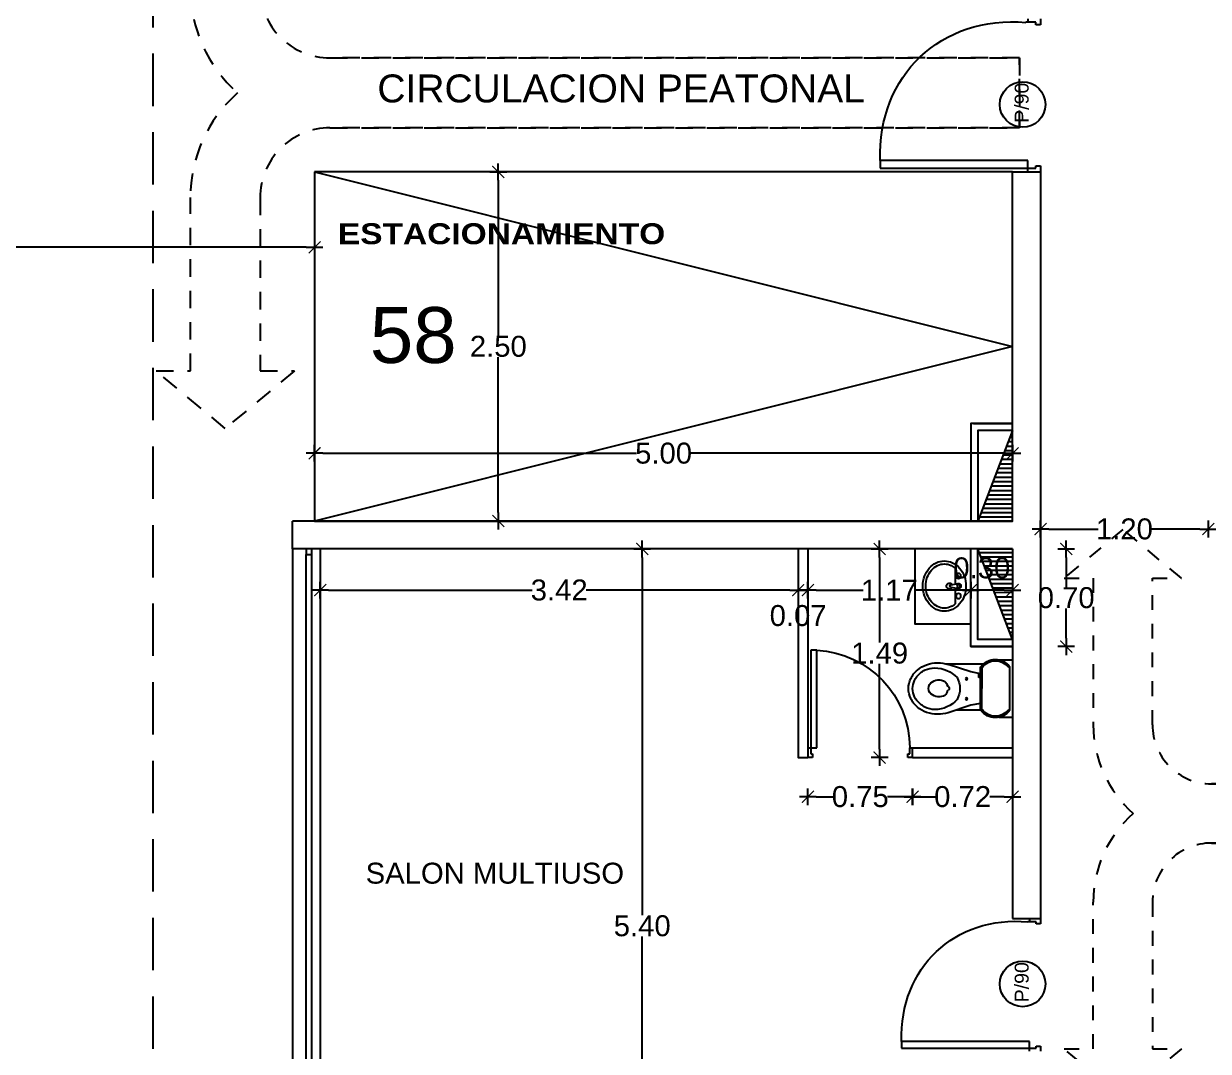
# Model space of a CAD drawing. Header units: millimetres. Extents: x 1217 to 2428, y 234 to 644.
# Drawn here: x 2356.15 to 2364.63, y 412.87 to 420.23 of the extents above; entities that cross this region are included whole.
import ezdxf

# ---------------------------------------------------------------- set-up
doc = ezdxf.new("R2010")
doc.units = ezdxf.units.MM
doc.linetypes.add('HIDDEN2', pattern=[0.1875, 0.125, -0.0625])
doc.layers.get('0').update_dxf_attribs({"lineweight": 5})
for name, color, linetype in [('0.1', 251, 'Continuous'), ('0.2', 2, 'Continuous'), ('0.3', 6, 'Continuous'), ('ARTEFACTOS', 4, 'Continuous'), ('COTAS INTERIORES', 3, 'Continuous'), ('MURO', 5, 'Continuous'), ('muros', 7, 'Continuous'), ('Pavimento', 8, 'Continuous'), ('PUERTAS', 2, 'Continuous'), ('SHAFT', 3, 'Continuous'), ('Texto', 1, 'Continuous'), ('Textos', 2, 'Continuous')]:
    doc.layers.add(name, color=color, linetype=linetype)
doc.styles.add('DIM000', font='')
doc.styles.add('INTERARQ', font='arial.ttf')
doc.styles.get("Standard").update_dxf_attribs({"font": 'arial.ttf'})
doc.styles.get('DIM000').set_extended_font_data('Arial Black')
doc.dimstyles.new('ESCALA_1-50', dxfattribs={"dimtxt": 0.15, "dimasz": 0.06, "dimexe": 0.18, "dimexo": 0.0625, "dimgap": 0, "dimtad": 0, "dimtih": 1, "dimtoh": 1, "dimzin": 0, "dimdsep": 46, "dimtxsty": 'INTERARQ', "dimblk": 'DIMTICK', "dimcen": 0, "dimse1": 1, "dimse2": 1, "dimclrd": 256, "dimclre": 1, "dimclrt": 2, "dimadec": 0, "dimazin": 0, "dimtfac": 4.5, "dimtofl": 0, "dimtmove": 2, "dimatfit": 3, "dimldrblk": 'DIMTICK', "dimfxl": 1, "dimtolj": 1, "dimtzin": 0, "dimarcsym": 0})
pattern_1 = [(180, (7755538.632194, -384146.099636), (-4e-17, -0.03175), [])]

# ---------------------------------------------------------------- blocks, each defined once
blk = doc.blocks.new('Van1-pla')
at = {"color": 8}
for p, q in [((-2.2, 42.3), (-18, 42.3)), ((-1.4, 38), (-2.7, 45.5)), ((1, 38), (2.3, 45.5)), ((17.6, 42.3), (1.7, 42.3))]:
    blk.add_line(p, q, dxfattribs=at)
blk.add_lwpolyline([(-25.2, 31.5, 0.112687), (-23.4, 23.4, 0.103282), (-17.9, 16.3, 0.092276), (-9.9, 11.7, 0.085761), (-0.2, 10, 0.085761), (9.5, 11.7, 0.092276), (17.5, 16.3, 0.103282), (22.9, 23.4, 0.112687), (24.8, 31.5, 0.112687), (22.9, 39.6, 0.103282), (17.5, 46.7, 0.092276), (9.5, 51.3, 0.085761), (-0.2, 53, 0.085761), (-9.9, 51.3, 0.092276), (-17.9, 46.7, 0.103282), (-23.4, 39.6, 0.112687)], format="xyb", close=True, dxfattribs=at)
for points in [[(-18, 42.3, 0.063934), (-20.7, 38.3, 0.112687), (-22.2, 31.5, 0.112687)], [(-22.2, 31.5, 0.112687), (-20.7, 24.7, 0.103282), (-15.9, 18.6, 0.092276), (-8.9, 14.5, 0.085761), (-0.2, 13, 0.085761), (8.5, 14.5, 0.092276), (15.5, 18.6, 0.103282), (20.2, 24.7, 0.112687), (21.8, 31.5, 0.112687), (20.2, 38.3, 0.063934), (17.6, 42.3, 0.092276)]]:
    blk.add_lwpolyline(points, format="xyb", dxfattribs=at)
for centre, radius in [((-10.2, 45.5), 2.5), ((9.8, 45.5), 2.5), ((-0.2, 45.5), 1.5)]:
    blk.add_circle(centre, radius, dxfattribs=at)
for centre, radius, start, end in [((-0.2, 45.5), 2.5, 340.3329, 199.6671), ((-0.2, 36.6), 3, 118.1824, 61.8176), ((-0.2, 38), 1.2, 180, 0)]:
    blk.add_arc(centre, radius, start, end, dxfattribs=at)
blk = doc.blocks.new('wc')
at = {"layer": 'ARTEFACTOS', "color": 8}
for p, q in [((0.0667, 0.3584), (-0.0303, 0.3584)), ((-0.0104, -0.0028), (-0.0104, 0.3078)), ((0.4474, 0.3297), (0.1774, 0.3297)), ((0.1906, 0.2929), (0.1906, 0.1525)), ((0.2006, 0.0088), (0.2006, 0.2962)), ((0.2006, 0.2586), (0.2693, 0.2723)), ((0.2006, 0.2584), (0.2115, 0.2584)), ((0.2135, 0.2564), (0.2135, 0.2345)), ((0.2693, 0.2723), (0.4328, 0.3255)), ((0.2006, 0.2232), (0.1906, 0.2232)), ((0.2006, 0.2325), (0.2115, 0.2325)), ((0.1906, 0.0121), (0.1906, 0.1525)), ((0.1867, 0.0003), (0.1863, 0.0003)), ((0.3689, 0.0003), (0.1987, 0.0003)), ((0.2006, 0.0464), (0.2693, 0.0327)), ((0.2693, 0.0327), (0.4328, -0.0205)), ((0.0684, -0.0537), (-0.0303, -0.0537))]:
    blk.add_line(p, q, dxfattribs=at)
for centre in [(0.2994, 0.2224), (0.2994, 0.0796)]:
    blk.add_circle(centre, 0.00699, dxfattribs=at)
for centre, radius, start, end in [((0.0933, 0.2339), 0.1272, 35.46688, 144.53312), ((0.0933, 0.2339), 0.1172, 37.30623, 142.69377), ((0.1706, 0.2929), 0.02, 0, 37.30623), ((0.1806, 0.2962), 0.02, 0, 35.46688), ((0.2115, 0.2564), 0.002, 0, 90), ((0.5327, 0.0739), 0.2274, 91.25063, 136.43592), ((0.5066, 0.0988), 0.2384, 90, 108.01942), ((0.5066, 0.0988), 0.2384, 70.5417, 90), ((0.5124, 0.0619), 0.2399, 69.23302, 86.32883), ((0.5159, 0.125), 0.2106, 49.53777, 70.5417), ((0.5159, 0.125), 0.1806, 49.53777, 63.14356), ((0.5301, 0.1418), 0.1586, 25.90259, 49.53777), ((0.5301, 0.1418), 0.1886, 25.90259, 49.53777), ((0.2115, 0.2345), 0.002, 270, 0), ((0.5031, 0.1526), 0.156, 149.98269, 210.12112), ((0.4202, 0.187), 0.0227, 296.41627, 327.72247), ((0.5047, 0.167), 0.0658, 170.01923, 173.15171), ((0.4793, 0.1715), 0.0399, 110.98886, 170.01923), ((0.4966, 0.1263), 0.0883, 39.37943, 110.98886), ((0.5102, 0.1534), 0.0618, 333.07253, 27.90797), ((0.5522, 0.1525), 0.1341, 0, 25.90259), ((0.5522, 0.1525), 0.164, 0, 25.90259), ((0.4398, 0.1536), 0.0161, 125.93404, 233.39955), ((0.4202, 0.1202), 0.0227, 32.27753, 64.00784), ((0.5047, 0.1402), 0.0658, 186.84829, 189.98077), ((0.4793, 0.1357), 0.0399, 189.98077, 249.01114), ((0.4966, 0.1809), 0.0883, 249.01114, 321.12115), ((0.5301, 0.1632), 0.1586, 310.46223, 334.09741), ((0.5522, 0.1525), 0.1341, 334.09741, 0), ((0.5522, 0.1525), 0.164, 334.09741, 0), ((0.1706, 0.0121), 0.02, 322.69377, 0), ((0.1806, 0.0088), 0.02, 324.53312, 0), ((0.5315, 0.2205), 0.2193, 221.81515, 269.04611), ((0.5116, 0.2113), 0.2107, 274.41953, 294.29125), ((0.5159, 0.18), 0.2106, 289.4583, 310.46223), ((0.5159, 0.18), 0.1806, 297.16921, 310.46223), ((0.5301, 0.1632), 0.1886, 310.46223, 334.09741), ((0.0933, 0.0711), 0.1272, 215.46688, 324.53312), ((0.0933, 0.0711), 0.1172, 217.30623, 322.69377), ((0.5066, 0.2062), 0.2384, 251.98058, 270), ((0.5066, 0.2062), 0.2384, 270, 289.4583)]:
    blk.add_arc(centre, radius, start, end, dxfattribs=at)
blk = doc.blocks.new('DFDFDFDFDDFGGG')
at = {"layer": 'PUERTAS'}
for p, q in [((381629.6763, 7752659.5205), (381629.6427, 7752659.5205)), ((381629.6629, 7752659.4936), (381629.6763, 7752659.4936)), ((381629.6629, 7752659.4505), (381629.6629, 7752659.4936)), ((381629.6763, 7752659.4936), (381629.6763, 7752659.5205)), ((381630.359, 7752659.5205), (381630.359, 7752659.4936)), ((381630.3927, 7752659.5205), (381630.359, 7752659.5205)), ((381630.359, 7752659.4936), (381630.3725, 7752659.4936)), ((381630.3725, 7752659.4936), (381630.3725, 7752659.4505)), ((381629.6427, 7752659.4505), (381629.6629, 7752659.4505)), ((381629.6628, 7752658.7508), (381629.6629, 7752659.4505)), ((381629.6629, 7752659.4505), (381629.7061, 7752659.4505)), ((381629.7061, 7752659.4505), (381629.706, 7752658.7508)), ((381630.3725, 7752659.4505), (381630.3927, 7752659.4505)), ((381629.706, 7752658.7508), (381629.6628, 7752658.7508))]:
    blk.add_line(p, q, dxfattribs=at)
blk.add_ellipse((381629.5787, 7752659.5294), major_axis=(-0.6336, 0.5233), ratio=0.91419, start_param=2.378631, end_param=3.775075, dxfattribs=at)
blk = doc.blocks.new('FGFGFGFG')
at = {"layer": 'PUERTAS'}
for p, q in [((381629.7039, 7752655.4584), (381629.6607, 7752655.4584)), ((381629.6607, 7752655.4584), (381629.6608, 7752654.6488)), ((381629.704, 7752654.638), (381629.7039, 7752655.4584)), ((381629.6406, 7752654.638), (381629.6608, 7752654.638)), ((381629.6608, 7752654.6488), (381629.6608, 7752654.5949)), ((381629.6608, 7752654.638), (381629.704, 7752654.638)), ((381630.4704, 7752654.5949), (381630.4704, 7752654.6488)), ((381630.4906, 7752654.638), (381630.4704, 7752654.638)), ((381629.6608, 7752654.5949), (381629.6742, 7752654.5949)), ((381629.6742, 7752654.5949), (381629.6742, 7752654.568)), ((381630.4569, 7752654.5949), (381630.4704, 7752654.5949)), ((381630.4569, 7752654.568), (381630.4569, 7752654.5949)), ((381629.6742, 7752654.568), (381629.6406, 7752654.568)), ((381630.4906, 7752654.568), (381630.4569, 7752654.568))]:
    blk.add_line(p, q, dxfattribs=at)
at = {"layer": 'PUERTAS', "extrusion": (0, 0, -1)}
blk.add_ellipse((381629.5735, 7752654.5673), major_axis=(0.7057, 0.6681), ratio=0.836444, start_param=-0.755704, end_param=0.755704, dxfattribs=at)
blk = doc.blocks.new('FLE')
at = {"layer": '0.1', "linetype": 'HIDDEN2', "elevation": 0}
for points in [[(382541.0671, 7753495.9584), (382541.0671, 7753500.898), (382540.5671, 7753500.898), (382540.5671, 7753495.9584, -0.414214), (382540.0671, 7753495.4584), (382538.8262, 7753495.4584), (382538.8262, 7753495.7034), (382538.4149, 7753495.2084), (382538.8262, 7753494.7133), (382538.8262, 7753494.9584), (382540.0671, 7753494.9584, 0.21525), (382540.8171, 7753495.2969, 0.138715)], [(382540.5671, 7753495.9584), (382540.5671, 7753500.898), (382541.0671, 7753500.898), (382541.0671, 7753495.9584, 0.414214), (382541.5671, 7753495.4584), (382542.8081, 7753495.4584), (382542.8081, 7753495.7034), (382543.2193, 7753495.2084), (382542.8081, 7753494.7133), (382542.8081, 7753494.9584), (382541.5671, 7753494.9584, -0.21525), (382540.8171, 7753495.2969, -0.21525)]]:
    blk.add_lwpolyline(points, format="xyb", dxfattribs=at)
blk = doc.blocks.new('DIMTICK')
at = {"color": 1}
for p, q in [((-1, 0), (1, 0)), ((0, 1), (0, -1))]:
    blk.add_line(p, q, dxfattribs=at)
at = {"color": 3, "const_width": 0.141}
blk.add_lwpolyline([(0.71, 0.71), (-0.71, -0.71)], dxfattribs=at)
blk = doc.blocks.new('*D1195')
at = {"layer": '0.1', "lineweight": -2, "ltscale": 3, "transparency": 16777216}
for p, q in [((2363.4927, 416.6084), (2363.8462, 416.6084)), ((2364.5746, 416.6084), (2364.2212, 416.6084))]:
    blk.add_line(p, q, dxfattribs=at)
at = {"layer": 'Defpoints', "color": 0, "ltscale": 3, "transparency": 16777216}
for p in [(2364.6346, 416.6084), (2363.4327, 416.4924, 0), (2364.6346, 416.4924, 0)]:
    blk.add_point(p, dxfattribs=at)
at = {"layer": '0.1', "lineweight": -2, "ltscale": 3, "transparency": 16777216, "xscale": 0.06, "yscale": 0.06, "zscale": 0.06, "rotation": 180}
blk.add_blockref('DIMTICK', (2363.4327, 416.6084), dxfattribs=at)
at = {"layer": '0.1', "lineweight": -2, "ltscale": 3, "transparency": 16777216, "xscale": 0.06, "yscale": 0.06, "zscale": 0.06}
blk.add_blockref('DIMTICK', (2364.6346, 416.6084), dxfattribs=at)
at = {"layer": '0.1', "color": 2, "ltscale": 3, "transparency": 16777216, "insert": (2364.0337, 416.6084), "char_height": 0.15, "attachment_point": 5, "style": 'INTERARQ'}
blk.add_mtext('\\A1;1.20', dxfattribs=at)
blk = doc.blocks.new('*D1196')
at = {"layer": 'COTAS INTERIORES', "lineweight": -2, "ltscale": 3, "transparency": 16777216}
for p, q in [((2363.4927, 412.517), (2364.5378, 412.517)), ((2365.9746, 412.517), (2364.9295, 412.517))]:
    blk.add_line(p, q, dxfattribs=at)
at = {"layer": 'Defpoints', "color": 0, "ltscale": 3, "transparency": 16777216}
for p in [(2366.0346, 412.9657, 0), (2363.4327, 412.869, 0), (2366.0346, 412.517)]:
    blk.add_point(p, dxfattribs=at)
at = {"layer": 'COTAS INTERIORES', "lineweight": -2, "ltscale": 3, "transparency": 16777216, "xscale": 0.06, "yscale": 0.06, "zscale": 0.06, "rotation": 180}
blk.add_blockref('DIMTICK', (2363.4327, 412.517), dxfattribs=at)
at = {"layer": 'COTAS INTERIORES', "lineweight": -2, "ltscale": 3, "transparency": 16777216, "xscale": 0.06, "yscale": 0.06, "zscale": 0.06}
blk.add_blockref('DIMTICK', (2366.0346, 412.517), dxfattribs=at)
at = {"layer": 'COTAS INTERIORES', "color": 2, "ltscale": 3, "transparency": 16777216, "insert": (2364.7337, 412.517), "char_height": 0.15, "attachment_point": 5, "style": 'INTERARQ'}
blk.add_mtext('\\A1;2.60', dxfattribs=at)
blk = doc.blocks.new('*D1197')
at = {"layer": 'COTAS INTERIORES', "lineweight": -2, "ltscale": 3, "transparency": 16777216}
for p, q in [((2359.5488, 419.1058), (2359.5488, 417.9923)), ((2359.5488, 416.7258), (2359.5488, 417.8392))]:
    blk.add_line(p, q, dxfattribs=at)
at = {"layer": 'Defpoints', "color": 0, "ltscale": 3, "transparency": 16777216}
for p in [(2359.3622, 419.1658, 0), (2359.3622, 416.6658, 0), (2359.5488, 416.6658)]:
    blk.add_point(p, dxfattribs=at)
at = {"layer": 'COTAS INTERIORES', "lineweight": -2, "ltscale": 3, "transparency": 16777216, "xscale": 0.06, "yscale": 0.06, "zscale": 0.06}
for p, rotation in [((2359.5488, 419.1658), 90), ((2359.5488, 416.6658), 270)]:
    blk.add_blockref('DIMTICK', p, dxfattribs=dict(at, rotation=rotation))
at = {"layer": 'COTAS INTERIORES', "color": 2, "ltscale": 3, "transparency": 16777216, "insert": (2359.5488, 417.9158), "char_height": 0.15, "attachment_point": 5, "style": 'INTERARQ'}
blk.add_mtext('\\A1;2.50', dxfattribs=at)
blk = doc.blocks.new('*D1198')
at = {"layer": 'COTAS INTERIORES', "lineweight": -2, "ltscale": 3, "transparency": 16777216}
for p, q in [((2358.2927, 417.1509), (2360.5381, 417.1509)), ((2363.1727, 417.1509), (2360.9273, 417.1509))]:
    blk.add_line(p, q, dxfattribs=at)
at = {"layer": 'Defpoints', "color": 0, "ltscale": 3, "transparency": 16777216}
for p in [(2363.2327, 417.4512, 0), (2358.2327, 417.3476, 0), (2363.2327, 417.1509)]:
    blk.add_point(p, dxfattribs=at)
at = {"layer": 'COTAS INTERIORES', "lineweight": -2, "ltscale": 3, "transparency": 16777216, "xscale": 0.06, "yscale": 0.06, "zscale": 0.06, "rotation": 180}
blk.add_blockref('DIMTICK', (2358.2327, 417.1509), dxfattribs=at)
at = {"layer": 'COTAS INTERIORES', "lineweight": -2, "ltscale": 3, "transparency": 16777216, "xscale": 0.06, "yscale": 0.06, "zscale": 0.06}
blk.add_blockref('DIMTICK', (2363.2327, 417.1509), dxfattribs=at)
at = {"layer": 'COTAS INTERIORES', "color": 2, "ltscale": 3, "transparency": 16777216, "insert": (2360.7327, 417.1509), "char_height": 0.15, "attachment_point": 5, "style": 'INTERARQ'}
blk.add_mtext('\\A1;5.00', dxfattribs=at)
blk = doc.blocks.new('*D1082')
at = {"layer": 'COTAS INTERIORES', "lineweight": -2, "ltscale": 3, "transparency": 16777216}
for p, q in [((2353.1349, 418.6258), (2355.459, 418.6258)), ((2358.1727, 418.6258), (2355.8486, 418.6258))]:
    blk.add_line(p, q, dxfattribs=at)
at = {"layer": 'Defpoints', "color": 0, "ltscale": 3, "transparency": 16777216}
for p in [(2353.0749, 418.6258, 0), (2358.2327, 418.6258, 0), (2358.2327, 418.6258)]:
    blk.add_point(p, dxfattribs=at)
at = {"layer": 'COTAS INTERIORES', "lineweight": -2, "ltscale": 3, "transparency": 16777216, "xscale": 0.06, "yscale": 0.06, "zscale": 0.06, "rotation": 180}
blk.add_blockref('DIMTICK', (2353.0749, 418.6258), dxfattribs=at)
at = {"layer": 'COTAS INTERIORES', "lineweight": -2, "ltscale": 3, "transparency": 16777216, "xscale": 0.06, "yscale": 0.06, "zscale": 0.06}
blk.add_blockref('DIMTICK', (2358.2327, 418.6258), dxfattribs=at)
at = {"layer": 'COTAS INTERIORES', "color": 2, "ltscale": 3, "transparency": 16777216, "insert": (2355.6538, 418.6258), "char_height": 0.15, "attachment_point": 5, "style": 'INTERARQ'}
blk.add_mtext('\\A1;5.16', dxfattribs=at)
blk = doc.blocks.new('*D1200')
at = {"layer": 'COTAS INTERIORES', "lineweight": -2, "ltscale": 3, "transparency": 16777216}
for p, q in [((2358.3336, 416.1711), (2359.791, 416.1711)), ((2361.6365, 416.1711), (2360.179, 416.1711))]:
    blk.add_line(p, q, dxfattribs=at)
at = {"layer": 'Defpoints', "color": 0, "ltscale": 3, "transparency": 16777216}
for p in [(2358.2736, 416.4657), (2361.6965, 416.4658), (2361.6965, 416.1711)]:
    blk.add_point(p, dxfattribs=at)
at = {"layer": 'COTAS INTERIORES', "lineweight": -2, "ltscale": 3, "transparency": 16777216, "xscale": 0.06, "yscale": 0.06, "zscale": 0.06, "rotation": 180}
blk.add_blockref('DIMTICK', (2358.2736, 416.1711), dxfattribs=at)
at = {"layer": 'COTAS INTERIORES', "lineweight": -2, "ltscale": 3, "transparency": 16777216, "xscale": 0.06, "yscale": 0.06, "zscale": 0.06}
blk.add_blockref('DIMTICK', (2361.6965, 416.1711), dxfattribs=at)
at = {"layer": 'COTAS INTERIORES', "color": 2, "ltscale": 3, "transparency": 16777216, "insert": (2359.985, 416.1711), "char_height": 0.15, "attachment_point": 5, "style": 'INTERARQ'}
blk.add_mtext('\\A1;3.42', dxfattribs=at)
blk = doc.blocks.new('*D1201')
at = {"layer": 'COTAS INTERIORES', "lineweight": -2, "ltscale": 3, "transparency": 16777216}
for p, q in [((2361.6365, 416.1711), (2361.5765, 416.1711)), ((2361.8265, 416.1711), (2361.8865, 416.1711))]:
    blk.add_line(p, q, dxfattribs=at)
at = {"layer": 'Defpoints', "color": 0, "ltscale": 3, "transparency": 16777216}
for p in [(2361.6965, 416.4658), (2361.7665, 416.4658, 0), (2361.7665, 416.1711)]:
    blk.add_point(p, dxfattribs=at)
at = {"layer": 'COTAS INTERIORES', "lineweight": -2, "ltscale": 3, "transparency": 16777216, "xscale": 0.06, "yscale": 0.06, "zscale": 0.06}
blk.add_blockref('DIMTICK', (2361.6965, 416.1711), dxfattribs=at)
at = {"layer": 'COTAS INTERIORES', "lineweight": -2, "ltscale": 3, "transparency": 16777216, "xscale": 0.06, "yscale": 0.06, "zscale": 0.06, "rotation": 180}
blk.add_blockref('DIMTICK', (2361.7665, 416.1711), dxfattribs=at)
at = {"layer": 'COTAS INTERIORES', "color": 2, "ltscale": 3, "transparency": 16777216, "insert": (2361.6965, 415.988), "char_height": 0.15, "attachment_point": 5, "style": 'INTERARQ'}
blk.add_mtext('\\A1;0.07', dxfattribs=at)
blk = doc.blocks.new('*D1202')
at = {"layer": 'COTAS INTERIORES', "lineweight": -2, "ltscale": 3, "transparency": 16777216}
for p, q in [((2361.8265, 416.1711), (2362.162, 416.1711)), ((2362.8731, 416.1711), (2362.5375, 416.1711))]:
    blk.add_line(p, q, dxfattribs=at)
at = {"layer": 'Defpoints', "color": 0, "ltscale": 3, "transparency": 16777216}
for p in [(2361.7665, 416.4658, 0), (2362.9331, 416.4657, 0), (2362.9331, 416.1711)]:
    blk.add_point(p, dxfattribs=at)
at = {"layer": 'COTAS INTERIORES', "lineweight": -2, "ltscale": 3, "transparency": 16777216, "xscale": 0.06, "yscale": 0.06, "zscale": 0.06, "rotation": 180}
blk.add_blockref('DIMTICK', (2361.7665, 416.1711), dxfattribs=at)
at = {"layer": 'COTAS INTERIORES', "lineweight": -2, "ltscale": 3, "transparency": 16777216, "xscale": 0.06, "yscale": 0.06, "zscale": 0.06}
blk.add_blockref('DIMTICK', (2362.9331, 416.1711), dxfattribs=at)
at = {"layer": 'COTAS INTERIORES', "color": 2, "ltscale": 3, "transparency": 16777216, "insert": (2362.3498, 416.1711), "char_height": 0.15, "attachment_point": 5, "style": 'INTERARQ'}
blk.add_mtext('\\A1;1.17', dxfattribs=at)
blk = doc.blocks.new('*D1203')
at = {"layer": 'COTAS INTERIORES', "lineweight": -2, "ltscale": 3, "transparency": 16777216}
for p, q in [((2363.6164, 416.4057), (2363.6164, 416.1927)), ((2363.6164, 415.8265), (2363.6164, 416.0395))]:
    blk.add_line(p, q, dxfattribs=at)
at = {"layer": 'Defpoints', "color": 0, "ltscale": 3, "transparency": 16777216}
for p in [(2363.2327, 416.4657, 0), (2363.6164, 416.4657), (2363.2327, 415.7665, 0)]:
    blk.add_point(p, dxfattribs=at)
at = {"layer": 'COTAS INTERIORES', "lineweight": -2, "ltscale": 3, "transparency": 16777216, "xscale": 0.06, "yscale": 0.06, "zscale": 0.06}
for p, rotation in [((2363.6164, 416.4657), 90), ((2363.6164, 415.7665), 270)]:
    blk.add_blockref('DIMTICK', p, dxfattribs=dict(at, rotation=rotation))
at = {"layer": 'COTAS INTERIORES', "color": 2, "ltscale": 3, "transparency": 16777216, "insert": (2363.6164, 416.1161), "char_height": 0.15, "attachment_point": 5, "style": 'INTERARQ'}
blk.add_mtext('\\A1;0.70', dxfattribs=at)
blk = doc.blocks.new('*D1204')
at = {"layer": 'COTAS INTERIORES', "lineweight": -2, "ltscale": 3, "transparency": 16777216}
blk.add_line((2363.1727, 416.1711), (2362.9931, 416.1711), dxfattribs=at)
at = {"layer": 'Defpoints', "color": 0, "ltscale": 3, "transparency": 16777216}
for p in [(2362.9331, 416.1711), (2362.9331, 415.7665, 0), (2363.2327, 415.7665, 0)]:
    blk.add_point(p, dxfattribs=at)
at = {"layer": 'COTAS INTERIORES', "lineweight": -2, "ltscale": 3, "transparency": 16777216, "xscale": 0.06, "yscale": 0.06, "zscale": 0.06, "rotation": 180}
blk.add_blockref('DIMTICK', (2362.9331, 416.1711), dxfattribs=at)
at = {"layer": 'COTAS INTERIORES', "lineweight": -2, "ltscale": 3, "transparency": 16777216, "xscale": 0.06, "yscale": 0.06, "zscale": 0.06}
blk.add_blockref('DIMTICK', (2363.2327, 416.1711), dxfattribs=at)
at = {"layer": 'COTAS INTERIORES', "color": 2, "ltscale": 3, "transparency": 16777216, "insert": (2363.0123, 416.3294), "char_height": 0.15, "attachment_point": 5, "style": 'INTERARQ'}
blk.add_mtext('\\A1;0.30', dxfattribs=at)
blk = doc.blocks.new('*D1205')
at = {"layer": 'COTAS INTERIORES', "lineweight": -2, "ltscale": 3, "transparency": 16777216}
for p, q in [((2362.2805, 416.4057), (2362.2805, 415.7956)), ((2362.2805, 415.0324), (2362.2805, 415.6425))]:
    blk.add_line(p, q, dxfattribs=at)
at = {"layer": 'Defpoints', "color": 0, "ltscale": 3, "transparency": 16777216}
for p in [(2361.6965, 416.4657, 0), (2361.6965, 414.9724, 0), (2362.2805, 414.9724)]:
    blk.add_point(p, dxfattribs=at)
at = {"layer": 'COTAS INTERIORES', "lineweight": -2, "ltscale": 3, "transparency": 16777216, "xscale": 0.06, "yscale": 0.06, "zscale": 0.06}
for p, rotation in [((2362.2805, 416.4657), 90), ((2362.2805, 414.9724), 270)]:
    blk.add_blockref('DIMTICK', p, dxfattribs=dict(at, rotation=rotation))
at = {"layer": 'COTAS INTERIORES', "color": 2, "ltscale": 3, "transparency": 16777216, "insert": (2362.2805, 415.7191), "char_height": 0.15, "attachment_point": 5, "style": 'INTERARQ'}
blk.add_mtext('\\A1;1.49', dxfattribs=at)
blk = doc.blocks.new('*D1206')
at = {"layer": 'COTAS INTERIORES', "lineweight": -2, "ltscale": 3, "transparency": 16777216}
for p, q in [((2362.5765, 414.6918), (2362.6805, 414.6918)), ((2363.1727, 414.6918), (2363.0686, 414.6918))]:
    blk.add_line(p, q, dxfattribs=at)
at = {"layer": 'Defpoints', "color": 0, "ltscale": 3, "transparency": 16777216}
for p in [(2362.5165, 414.9724, 0), (2363.2327, 414.9724, 0), (2362.5165, 414.6918)]:
    blk.add_point(p, dxfattribs=at)
at = {"layer": 'COTAS INTERIORES', "lineweight": -2, "ltscale": 3, "transparency": 16777216, "xscale": 0.06, "yscale": 0.06, "zscale": 0.06, "rotation": 180}
blk.add_blockref('DIMTICK', (2362.5165, 414.6918), dxfattribs=at)
at = {"layer": 'COTAS INTERIORES', "lineweight": -2, "ltscale": 3, "transparency": 16777216, "xscale": 0.06, "yscale": 0.06, "zscale": 0.06}
blk.add_blockref('DIMTICK', (2363.2327, 414.6918), dxfattribs=at)
at = {"layer": 'COTAS INTERIORES', "color": 2, "ltscale": 3, "transparency": 16777216, "insert": (2362.8746, 414.6918), "char_height": 0.15, "attachment_point": 5, "style": 'INTERARQ'}
blk.add_mtext('\\A1;0.72', dxfattribs=at)
blk = doc.blocks.new('*D1207')
at = {"layer": 'COTAS INTERIORES', "lineweight": -2, "ltscale": 3, "transparency": 16777216}
for p, q in [((2361.8265, 414.6918), (2361.9461, 414.6918)), ((2362.4565, 414.6918), (2362.3368, 414.6918))]:
    blk.add_line(p, q, dxfattribs=at)
at = {"layer": 'Defpoints', "color": 0, "ltscale": 3, "transparency": 16777216}
for p in [(2361.7665, 414.9724), (2362.5165, 414.9724, 0), (2361.7665, 414.6918)]:
    blk.add_point(p, dxfattribs=at)
at = {"layer": 'COTAS INTERIORES', "lineweight": -2, "ltscale": 3, "transparency": 16777216, "xscale": 0.06, "yscale": 0.06, "zscale": 0.06, "rotation": 180}
blk.add_blockref('DIMTICK', (2361.7665, 414.6918), dxfattribs=at)
at = {"layer": 'COTAS INTERIORES', "lineweight": -2, "ltscale": 3, "transparency": 16777216, "xscale": 0.06, "yscale": 0.06, "zscale": 0.06}
blk.add_blockref('DIMTICK', (2362.5165, 414.6918), dxfattribs=at)
at = {"layer": 'COTAS INTERIORES', "color": 2, "ltscale": 3, "transparency": 16777216, "insert": (2362.1415, 414.6918), "char_height": 0.15, "attachment_point": 5, "style": 'INTERARQ'}
blk.add_mtext('\\A1;0.75', dxfattribs=at)
blk = doc.blocks.new('*D1209')
at = {"layer": 'COTAS INTERIORES', "lineweight": -2, "ltscale": 3, "transparency": 16777216}
for p, q in [((2360.5797, 416.4057), (2360.5797, 413.8435)), ((2360.5797, 411.1282), (2360.5797, 413.6904))]:
    blk.add_line(p, q, dxfattribs=at)
at = {"layer": 'Defpoints', "color": 0, "ltscale": 3, "transparency": 16777216}
for p in [(2360.5797, 416.4657), (2360.6006, 416.4657, 0), (2360.6006, 411.0682, 0)]:
    blk.add_point(p, dxfattribs=at)
at = {"layer": 'COTAS INTERIORES', "lineweight": -2, "ltscale": 3, "transparency": 16777216, "xscale": 0.06, "yscale": 0.06, "zscale": 0.06}
for p, rotation in [((2360.5797, 416.4657), 90), ((2360.5797, 411.0682), 270)]:
    blk.add_blockref('DIMTICK', p, dxfattribs=dict(at, rotation=rotation))
at = {"layer": 'COTAS INTERIORES', "color": 2, "ltscale": 3, "transparency": 16777216, "insert": (2360.5797, 413.7669), "char_height": 0.15, "attachment_point": 5, "style": 'INTERARQ'}
blk.add_mtext('\\A1;5.40', dxfattribs=at)

msp = doc.modelspace()

# ---------------------------------------------------------------- hatches: boundary and pattern name
at = {"layer": 'SHAFT'}
h = msp.add_hatch(dxfattribs=at)
h.set_pattern_fill('ANSI31', color=256, scale=0.01, angle=-225, style=0)
h.set_pattern_definition(pattern_1)
h.paths.add_polyline_path([(2363.2327, 416.66576), (2363.2327, 417.31499), (2362.983, 416.66576)])
h = msp.add_hatch(dxfattribs=at)
h.set_pattern_fill('ANSI31', color=256, scale=0.01, angle=-225, style=0)
h.set_pattern_definition(pattern_1)
h.paths.add_polyline_path([(2363.2327, 416.46572), (2363.2327, 415.81649), (2362.983, 416.46572)])

# ---------------------------------------------------------------- linework, layer by layer
at = {"layer": '0.1', "linetype": 'ByBlock', "elevation": 0}
for points in [[(2363.2327, 417.31499), (2362.983, 416.66576)], [(2363.2327, 415.81649), (2362.983, 416.46572)]]:
    msp.add_lwpolyline(points, dxfattribs=at)
at = {"layer": '0.1', "elevation": 0}
for points in [[(2358.17359, 411.00817), (2358.17359, 416.42572)], [(2358.21359, 411.00817), (2358.21359, 416.42572)]]:
    msp.add_lwpolyline(points, dxfattribs=at)
at = {"layer": '0.2', "elevation": 0}
msp.add_lwpolyline([(2358.21359, 416.46572), (2358.17359, 416.46572), (2358.17359, 416.42572), (2358.21359, 416.42572), (2358.21359, 416.46572)], dxfattribs=at)
at = {"layer": '0.2', "color": 8, "elevation": 0}
msp.add_lwpolyline([(2362.93306, 416.46572), (2362.53306, 416.46572), (2362.53306, 415.92972), (2362.93306, 415.92972)], dxfattribs=at)
at = {"layer": '0.3'}
for p, q in [((2361.76645, 416.46576, 0), (2361.76645, 414.97238, 0)), ((2362.51645, 415.04238, 0), (2363.23271, 415.04238, 0))]:
    msp.add_line(p, q, dxfattribs=at)
at = {"layer": '0.3', "elevation": 0}
for points in [[(2363.2327, 417.36493), (2362.93306, 417.36493), (2362.93306, 416.66576)], [(2362.95295, 417.36493), (2363.2327, 417.36493)], [(2363.2327, 416.66576), (2363.2327, 417.31499), (2362.983, 417.31499), (2362.983, 416.66576), (2363.2327, 416.66576)], [(2361.69645, 416.46576), (2361.69645, 414.97238), (2361.76645, 414.97238)], [(2363.2327, 415.76655), (2362.93306, 415.76655), (2362.93306, 416.46572)], [(2363.2327, 416.46572), (2363.2327, 415.81649), (2362.983, 415.81649), (2362.983, 416.46572), (2363.2327, 416.46572)], [(2362.93306, 415.76655), (2363.2327, 415.76655)], [(2362.51645, 414.97238), (2362.51645, 415.04238)], [(2362.51645, 414.97238), (2363.23271, 414.97238)]]:
    msp.add_lwpolyline(points, dxfattribs=at)
at = {"layer": 'MURO', "color": 1, "ltscale": 3, "elevation": 0}
msp.add_lwpolyline([(2358.2327, 419.16576), (2358.2327, 416.66576), (2363.2327, 416.66576), (2363.2327, 419.16576), (2358.2327, 419.16576)], dxfattribs=at)
at = {"layer": 'MURO', "color": 2, "ltscale": 3, "elevation": 0}
for points in [[(2358.07359, 416.46572), (2358.07359, 410.86818), (2358.58366, 410.86817)], [(2358.27359, 416.46572), (2358.27359, 411.06818), (2358.58366, 411.06817)]]:
    msp.add_lwpolyline(points, dxfattribs=at)
at = {"layer": 'muros'}
for p, q in [((2363.23271, 416.66576, 0), (2363.23271, 419.16576, 0)), ((2363.23271, 419.16576, 0), (2363.43271, 419.16576, 0)), ((2363.43271, 419.16576, 0), (2363.43271, 413.81904, 0)), ((2363.23271, 416.66576, 0), (2363.23271, 417.01072, 0)), ((2363.23271, 416.66576, 0), (2358.07359, 416.66576, 0)), ((2363.23271, 416.46572, 0), (2358.07359, 416.46572, 0)), ((2363.23271, 416.46572, 0), (2363.23271, 413.81904, 0)), ((2363.23271, 413.81904, 0), (2363.43271, 413.81904, 0))]:
    msp.add_line(p, q, dxfattribs=at)
at = {"layer": 'muros', "color": 3, "linetype": 'HIDDEN2', "ltscale": 3, "elevation": 0}
msp.add_lwpolyline([(2357.07365, 422.26228), (2357.07365, 410.86725), (2358.5837, 410.86724), (2358.58371, 409.4677), (2357.07364, 409.46771), (2357.07364, 404.7371), (2357.87364, 403.9371), (2358.58369, 403.9371), (2358.58369, 400.96783)], dxfattribs=at)
at = {"layer": 'muros', "elevation": 0}
msp.add_lwpolyline([(2358.07359, 416.46572), (2358.07359, 416.66576)], dxfattribs=at)
at = {"layer": 'Pavimento', "color": 251, "ltscale": 3, "elevation": 0}
msp.add_lwpolyline([(2358.2327, 419.16576), (2363.2327, 417.91576), (2358.2327, 416.66576)], dxfattribs=at)
at = {"layer": 'Texto'}
for centre in [(2363.30453, 419.64784, 0), (2363.30451, 413.35113, 0)]:
    msp.add_circle(centre, 0.16298, dxfattribs=at)

# ---------------------------------------------------------------- block references
at = {"layer": '0.1', "linetype": 'HIDDEN2', "rotation": 270}
msp.add_blockref('FLE', (-7751137.61546, 382960.54816, 0), dxfattribs=at)
at = {"layer": '0.1', "linetype": 'HIDDEN2', "xscale": 0.8466550633729639, "yscale": 0.8466550633729639, "zscale": 0.8466550633729639, "rotation": 270}
msp.add_blockref('FLE', (-6562171.95465, 324294.69155, 0), dxfattribs=at)
at = {"layer": '0.1', "extrusion": (0, 0, -1), "xscale": 0.9988240008469836, "yscale": 0.9988240008469836, "zscale": -0.9988240008469836}
msp.add_blockref('wc', (-2363.20241, 415.31391, 0), dxfattribs=at)
at = {"layer": '0.3', "rotation": 90}
for p, xscale, yscale, zscale in [((10004928.20021, -491963.81913, 0), 1.290211588786235, 1.290211588786235, 1.290211588786235), ((8667095.0121, -426114.37646, 0), 1.117647059261799, 1.117647059261799, 1.117647059261799)]:
    msp.add_blockref('FGFGFGFG', p, dxfattribs=dict(at, xscale=xscale, yscale=yscale, zscale=zscale))
at = {"layer": 'ARTEFACTOS', "color": 8, "xscale": -0.007200000807642937, "yscale": 0.007200000807642937, "zscale": 0.007200000807642937, "rotation": 270}
msp.add_blockref('Van1-pla', (2362.51731, 416.20189, 0), dxfattribs=at)
at = {"layer": 'PUERTAS', "xscale": -1, "rotation": 180}
msp.add_blockref('DFDFDFDFDDFGGG', (-379267.87624, 7753074.49285, 0), dxfattribs=at)

# ---------------------------------------------------------------- texts
at = {"layer": 'Texto', "attachment_point": 5}
for s, insert, char_height, width in [('{\\fArial|b0|i0|c0|p34;CIRCULACION PEATONAL}', (2360.4287, 419.76162, 0), 0.2, 5.0000032), ('58', (2358.93948, 417.99462, 0), 0.4, 1.5818117), ('SALON MULTIUSO', (2359.52417, 414.14335, 0), 0.15, 2.2917548)]:
    msp.add_mtext(s, dxfattribs=dict(at, insert=insert, char_height=char_height, width=width))
at = {"layer": 'Texto', "char_height": 0.1, "width": 3.0886793, "attachment_point": 5, "rotation": 90}
for insert in [(2363.29839, 419.66036, 0), (2363.29837, 413.36365, 0)]:
    msp.add_mtext('{\\fArial|b0|i0|c0|p34;\\C256;P/90}', dxfattribs=dict(at, insert=insert))
at = {"layer": 'Textos', "color": 7, "style": 'DIM000'}
msp.add_text('ESTACIONAMIENTO', height=0.15, dxfattribs=at).set_placement((2358.39957, 418.64786, 0))

# ---------------------------------------------------------------- dimensions: what is measured, and where the dimension line sits
at = {"layer": '0.1', "ltscale": 3}
dim = msp.add_linear_dim(base=(2364.63462, 416.60843, 0), p1=(2363.43271, 416.4924, 0), p2=(2364.63462, 416.4924, 0), dimstyle='ESCALA_1-50', dxfattribs=at)
dim.commit()
dim.dimension.update_dxf_attribs({"geometry": '*D1195', "text_midpoint": (2364.03366, 416.60843, 0)})
at = {"layer": 'COTAS INTERIORES', "ltscale": 3}
for base, p1, p2, picture, middle in [((2359.54877, 416.66576, 0), (2359.36225, 419.16576, 0), (2359.36225, 416.66576, 0), '*D1197', (2359.54877, 417.91576, 0)), ((2360.57969, 416.46572, 0), (2360.60058, 411.06817, 0), (2360.60058, 416.46572, 0), '*D1209', (2360.57969, 413.76695, 0)), ((2362.28049, 414.97238, 0), (2361.69645, 416.46572, 0), (2361.69645, 414.97238, 0), '*D1205', (2362.28049, 415.71905, 0)), ((2363.61645, 416.46572, 0), (2363.23271, 415.76655, 0), (2363.23271, 416.46572, 0), '*D1203', (2363.61645, 416.11614, 0))]:
    dim = msp.add_linear_dim(base=base, p1=p1, p2=p2, angle=90, dimstyle='ESCALA_1-50', dxfattribs=at)
    dim.commit()
    dim.dimension.update_dxf_attribs({"geometry": picture, "text_midpoint": middle})
for base, p1, p2, picture, middle in [((2358.2327, 418.62576, 0), (2353.07492, 418.62576, 0), (2358.2327, 418.62576, 0), '*D1082', (2355.65381, 418.62576, 0)), ((2363.2327, 417.15086, 0), (2358.2327, 417.34761, 0), (2363.2327, 417.45116, 0), '*D1198', (2360.7327, 417.15086, 0)), ((2361.69645, 416.17105, 0), (2358.2736, 416.46572, 0), (2361.69645, 416.46576, 0), '*D1200', (2359.98502, 416.17105, 0)), ((2362.93306, 416.17105, 0), (2361.76645, 416.46576, 0), (2362.93306, 416.46572, 0), '*D1202', (2362.34975, 416.17105, 0)), ((2361.76645, 414.69181, 0), (2362.51645, 414.97238, 0), (2361.76645, 414.97238, 0), '*D1207', (2362.14145, 414.69181, 0)), ((2362.51645, 414.69181, 0), (2363.23271, 414.97238, 0), (2362.51645, 414.97238, 0), '*D1206', (2362.87458, 414.69181, 0)), ((2366.03463, 412.51702, 0), (2363.43269, 412.86904, 0), (2366.03463, 412.96574, 0), '*D1196', (2364.73366, 412.51702, 0))]:
    dim = msp.add_linear_dim(base=base, p1=p1, p2=p2, dimstyle='ESCALA_1-50', dxfattribs=at)
    dim.commit()
    dim.dimension.update_dxf_attribs({"geometry": picture, "text_midpoint": middle})
for base, p1, p2, picture, middle in [((2361.76645, 416.17105, 0), (2361.69645, 416.46576, 0), (2361.76645, 416.46576, 0), '*D1201', (2361.69645, 415.98801, 0)), ((2362.93306, 416.17105, 0), (2363.23271, 415.76655, 0), (2362.93306, 415.76655, 0), '*D1204', (2363.01231, 416.32936, 0))]:
    dim = msp.add_linear_dim(base=base, p1=p1, p2=p2, dimstyle='ESCALA_1-50', dxfattribs=at)
    dim.commit()
    dim.dimension.update_dxf_attribs({"geometry": picture, "text_midpoint": middle, "dimtype": 160})

doc.saveas('drawing.dxf')
